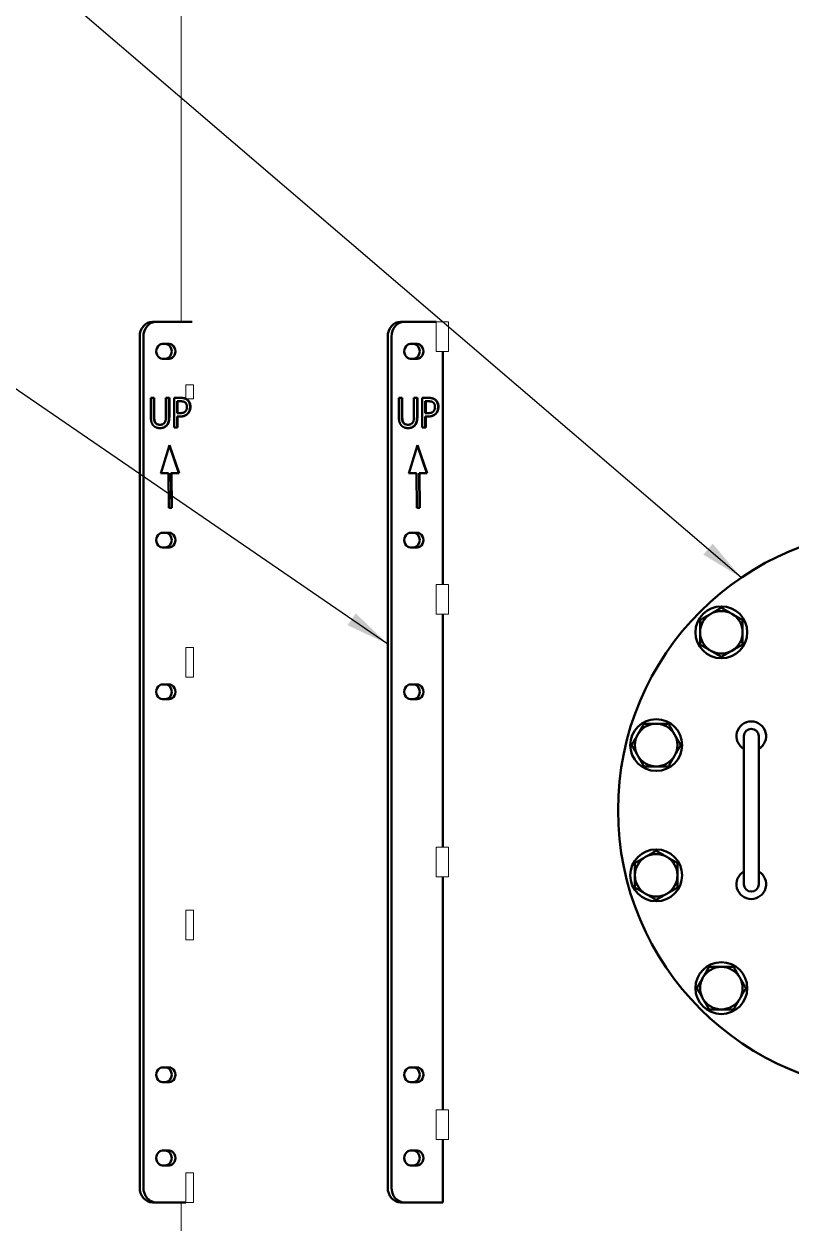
# Model space of a CAD drawing. Header units: inches. Extents: x 19 to 503, y 7 to 322.
# Drawn here: x 217.17 to 243.07, y 81.8 to 122.3 of the extents above; entities that cross this region are included whole.
import ezdxf

# ---------------------------------------------------------------- set-up
doc = ezdxf.new("R2010")
doc.units = ezdxf.units.IN
doc.header["$LTSCALE"] = 15
doc.header["$MEASUREMENT"] = 0
doc.layers.add('Symbol (ANSI)', color=7, linetype='Continuous', lineweight=25)
doc.layers.add('Visible (ANSI)', color=7, linetype='Continuous', lineweight=50)
doc.styles.add('MEMCOR Medium', font='arial.ttf')
doc.dimstyles.new('Default (ANSI)$7', dxfattribs={"dimscale": 15, "dimtxt": 0.15, "dimasz": 0.098425, "dimexe": 0.125, "dimexo": 0.0625, "dimgap": 0.031496, "dimtad": 0, "dimtih": 1, "dimtoh": 1, "dimdec": 4, "dimrnd": 1e-08, "dimzin": 3, "dimdsep": 46, "dimlunit": 5, "dimtxsty": 'MEMCOR Medium', "dimcen": 0.09, "dimdle": 0.393701, "dimclrd": 256, "dimclre": 256, "dimclrt": 256, "dimadec": 0, "dimazin": 1, "dimtfac": 0.8, "dimtofl": 0, "dimtmove": 0, "dimatfit": 3, "dimfxl": 1, "dimfrac": 1, "dimtolj": 1, "dimtzin": 4, "dimlwd": -1, "dimlwe": -1, "dimarcsym": 0})

msp = doc.modelspace()

# ---------------------------------------------------------------- linework, layer by layer
at = {"layer": 'Visible (ANSI)', "linetype": 'Continuous', "lineweight": 18}
for p, q in [((222.47776, 112.2437), (222.47776, 123.7437)), ((231.09249, 112.2437), (231.50278, 112.2437)), ((231.09249, 112.2437), (231.09249, 111.2437)), ((231.50278, 112.2437), (231.50278, 111.2437)), ((231.09249, 111.2437), (231.50278, 111.2437)), ((222.89948, 110.1187), (222.63782, 110.1187)), ((222.63782, 109.64253), (222.63782, 110.1187)), ((222.89948, 109.64253), (222.89948, 110.1187)), ((222.89948, 109.64253), (222.63782, 109.64253)), ((231.09249, 103.3687), (231.50278, 103.3687)), ((231.09249, 103.3687), (231.09249, 102.3687)), ((231.50278, 103.3687), (231.50278, 102.3687)), ((231.09249, 102.3687), (231.50278, 102.3687)), ((222.89948, 101.2437), (222.63782, 101.2437)), ((222.63782, 100.2437), (222.63782, 101.2437)), ((222.89948, 100.2437), (222.89948, 101.2437)), ((222.89948, 100.2437), (222.63782, 100.2437)), ((231.09249, 94.4937), (231.50278, 94.4937)), ((231.09249, 94.4937), (231.09249, 93.4937)), ((231.50278, 94.4937), (231.50278, 93.4937)), ((231.09249, 93.4937), (231.50278, 93.4937)), ((222.89948, 92.3687), (222.63782, 92.3687)), ((222.63782, 91.3687), (222.63782, 92.3687)), ((222.89948, 91.3687), (222.89948, 92.3687)), ((222.89948, 91.3687), (222.63782, 91.3687)), ((231.09249, 85.6187), (231.50278, 85.6187)), ((231.09249, 85.6187), (231.09249, 84.6187)), ((231.50278, 85.6187), (231.50278, 84.6187)), ((231.09249, 84.6187), (231.50278, 84.6187)), ((222.89948, 83.4937), (222.63782, 83.4937)), ((222.63782, 82.4937), (222.63782, 83.4937)), ((222.89948, 82.4937), (222.89948, 83.4937)), ((222.47776, 55.9937), (222.47776, 82.4937)), ((222.89948, 82.4937), (222.63782, 82.4937))]:
    msp.add_line(p, q, dxfattribs=at)
at = {"layer": 'Visible (ANSI)'}
for p, q in [((221.63496, 112.2437), (221.50996, 112.2437)), ((222.85432, 112.2437), (221.63496, 112.2437)), ((230.00996, 112.2437), (229.88496, 112.2437)), ((231.09249, 112.2437), (230.00996, 112.2437)), ((221.07695, 82.9937), (221.07695, 111.7437)), ((221.20195, 111.7437), (221.20195, 82.9937)), ((221.85147, 111.4937), (222.06797, 111.4937)), ((229.45195, 82.9937), (229.45195, 111.7437)), ((229.57695, 111.7437), (229.57695, 82.9937)), ((230.22647, 111.4937), (230.44297, 111.4937)), ((222.06797, 110.9937), (221.85147, 110.9937)), ((230.44297, 110.9937), (230.22647, 110.9937)), ((231.309, 103.3687), (231.309, 111.2437)), ((221.45235, 109.04954), (221.45235, 109.67353)), ((221.45235, 109.67353), (221.56745, 109.67353)), ((221.55495, 109.67353), (221.55495, 109.04954)), ((221.56745, 109.67353), (221.56745, 109.04954)), ((221.96397, 109.0463), (221.96397, 109.67353)), ((221.96397, 109.67353), (222.07906, 109.67353)), ((222.06656, 109.67353), (222.06656, 109.04954)), ((222.07906, 109.67353), (222.07906, 109.04954)), ((222.24399, 108.67353), (222.24399, 109.67353)), ((222.24399, 109.67353), (222.46154, 109.67353)), ((222.35908, 109.55846), (222.34658, 109.55846)), ((222.34658, 109.55846), (222.34658, 109.15975)), ((222.35908, 109.55846), (222.35908, 109.15975)), ((222.45453, 109.55846), (222.35908, 109.55846)), ((229.82735, 109.04954), (229.82735, 109.67353)), ((229.82735, 109.67353), (229.94245, 109.67353)), ((229.92995, 109.67353), (229.92995, 109.04954)), ((229.94245, 109.67353), (229.94245, 109.04954)), ((230.33897, 109.0463), (230.33897, 109.67353)), ((230.33897, 109.67353), (230.45406, 109.67353)), ((230.44156, 109.67353), (230.44156, 109.04954)), ((230.45406, 109.67353), (230.45406, 109.04954)), ((230.61899, 108.67353), (230.61899, 109.67353)), ((230.61899, 109.67353), (230.83654, 109.67353)), ((230.73408, 109.55846), (230.72158, 109.55846)), ((230.72158, 109.55846), (230.72158, 109.15975)), ((230.73408, 109.55846), (230.73408, 109.15975)), ((230.82953, 109.55846), (230.73408, 109.55846)), ((222.35908, 109.15975), (222.34658, 109.15975)), ((222.35908, 109.0463), (222.34658, 109.0463)), ((222.34658, 109.0463), (222.34658, 108.67353)), ((222.35908, 109.15975), (222.43768, 109.15975)), ((222.45663, 109.0463), (222.35908, 109.0463)), ((222.35908, 109.0463), (222.35908, 108.67353)), ((230.73408, 109.15975), (230.72158, 109.15975)), ((230.73408, 109.0463), (230.72158, 109.0463)), ((230.72158, 109.0463), (230.72158, 108.67353)), ((230.73408, 109.15975), (230.81268, 109.15975)), ((230.83163, 109.0463), (230.73408, 109.0463)), ((230.73408, 109.0463), (230.73408, 108.67353)), ((221.76536, 108.76591), (221.75286, 108.76591)), ((222.35908, 108.67353), (222.24399, 108.67353)), ((230.14036, 108.76591), (230.12786, 108.76591)), ((230.73408, 108.67353), (230.61899, 108.67353)), ((221.79136, 107.12416), (222.08606, 108.07636)), ((222.0801, 108.05712), (222.39352, 107.13543)), ((222.08606, 108.07636), (222.40602, 107.13543)), ((230.16636, 107.12416), (230.46106, 108.07636)), ((230.4551, 108.05712), (230.76852, 107.13543)), ((230.46106, 108.07636), (230.78102, 107.13543)), ((222.04785, 107.12966), (221.79136, 107.12416)), ((222.03535, 107.12966), (221.79144, 107.12443)), ((222.04785, 107.12966), (222.03535, 107.12966)), ((222.06148, 105.95375), (222.04785, 107.12966)), ((222.39352, 107.13543), (222.13346, 107.13124)), ((222.13346, 107.13124), (222.14884, 105.95741)), ((222.14596, 107.13124), (222.13346, 107.13124)), ((222.40602, 107.13543), (222.14596, 107.13124)), ((222.14596, 107.13124), (222.16134, 105.95741)), ((222.40602, 107.13543), (222.39352, 107.13543)), ((230.42285, 107.12966), (230.16636, 107.12416)), ((230.41035, 107.12966), (230.16644, 107.12443)), ((230.42285, 107.12966), (230.41035, 107.12966)), ((230.43648, 105.95375), (230.42285, 107.12966)), ((230.76852, 107.13543), (230.50846, 107.13124)), ((230.50846, 107.13124), (230.52384, 105.95741)), ((230.52096, 107.13124), (230.50846, 107.13124)), ((230.78102, 107.13543), (230.52096, 107.13124)), ((230.52096, 107.13124), (230.53634, 105.95741)), ((230.78102, 107.13543), (230.76852, 107.13543)), ((222.14884, 105.95741), (222.06147, 105.95421)), ((222.16134, 105.95741), (222.06148, 105.95375)), ((222.16134, 105.95741), (222.14884, 105.95741)), ((230.52384, 105.95741), (230.43647, 105.95421)), ((230.53634, 105.95741), (230.43648, 105.95375)), ((230.53634, 105.95741), (230.52384, 105.95741)), ((221.85147, 105.1187), (222.06797, 105.1187)), ((230.22647, 105.1187), (230.44297, 105.1187)), ((222.06797, 104.6187), (221.85147, 104.6187)), ((230.44297, 104.6187), (230.22647, 104.6187)), ((231.309, 94.4937), (231.309, 102.3687)), ((221.85147, 99.9937), (222.06797, 99.9937)), ((230.22647, 99.9937), (230.44297, 99.9937)), ((222.06797, 99.4937), (221.85147, 99.4937)), ((230.44297, 99.4937), (230.22647, 99.4937)), ((241.47747, 98.2437), (241.47747, 97.4937)), ((241.97747, 97.4937), (241.97747, 98.2437)), ((241.47747, 97.4937), (241.47747, 93.9937)), ((241.97747, 97.4937), (241.97747, 93.9937)), ((241.47747, 93.9937), (241.47747, 93.2437)), ((241.97747, 93.2437), (241.97747, 93.9937)), ((231.309, 85.6187), (231.309, 93.4937)), ((221.85147, 87.0562), (222.06797, 87.0562)), ((230.22647, 87.0562), (230.44297, 87.0562)), ((222.06797, 86.5562), (221.85147, 86.5562)), ((230.44297, 86.5562), (230.22647, 86.5562)), ((231.309, 82.4937), (231.309, 84.6187)), ((221.85147, 84.2437), (222.06797, 84.2437)), ((230.22647, 84.2437), (230.44297, 84.2437)), ((222.06797, 83.7437), (221.85147, 83.7437)), ((230.44297, 83.7437), (230.22647, 83.7437)), ((221.50996, 82.4937), (221.63496, 82.4937)), ((221.63496, 82.4937), (222.63782, 82.4937)), ((229.88496, 82.4937), (230.00996, 82.4937)), ((230.00996, 82.4937), (231.309, 82.4937))]:
    msp.add_line(p, q, dxfattribs=at)
for centre, radius in [((246.72747, 95.7437), 9.5), ((240.71706, 101.75411), 0.875), ((238.5171, 97.94366), 0.875), ((238.5171, 93.54374), 0.875), ((240.71706, 89.73329), 0.875)]:
    msp.add_circle(centre, radius, dxfattribs=at)
for centre, radius, start, end in [((240.71706, 101.75411), 0.71875, 120, 180), ((240.71706, 101.75411), 0.71875, 60, 120), ((240.71706, 101.75411), 0.71875, 0, 60), ((240.71706, 101.75411), 0.71875, 180, 240), ((240.71706, 101.75411), 0.71875, 300, 0), ((240.71706, 101.75411), 0.71875, 240, 300), ((238.5171, 97.94366), 0.71875, 90, 150), ((238.5171, 97.94366), 0.71875, 30, 90), ((241.72747, 98.2437), 0.5, 90, 240), ((241.72747, 98.2437), 0.25, 0, 180), ((241.72747, 98.2437), 0.5, 300, 90), ((238.5171, 97.94366), 0.71875, 150, 210), ((238.5171, 97.94366), 0.71875, 330, 30), ((238.5171, 97.94366), 0.71875, 210, 270), ((238.5171, 97.94366), 0.71875, 270, 330), ((238.5171, 93.54374), 0.71875, 120, 180), ((238.5171, 93.54374), 0.71875, 60, 120), ((238.5171, 93.54374), 0.71875, 0, 60), ((241.72747, 93.2437), 0.5, 120, 270), ((241.72747, 93.2437), 0.5, 270, 60), ((238.5171, 93.54374), 0.71875, 180, 240), ((238.5171, 93.54374), 0.71875, 300, 0), ((241.72747, 93.2437), 0.25, 180, 0), ((238.5171, 93.54374), 0.71875, 240, 300), ((240.71706, 89.73329), 0.71875, 90, 150), ((240.71706, 89.73329), 0.71875, 30, 90), ((240.71706, 89.73329), 0.71875, 150, 210), ((240.71706, 89.73329), 0.71875, 330, 30), ((240.71706, 89.73329), 0.71875, 210, 270), ((240.71706, 89.73329), 0.71875, 270, 330)]:
    msp.add_arc(centre, radius, start, end, dxfattribs=at)
at = {"layer": 'Visible (ANSI)', "linetype": 'Continuous', "lineweight": 18}
for centre, start, end in [((240.71706, 101.75411), 110.151639, 129.848361), ((240.71706, 101.75411), 50.151639, 69.848361), ((240.71706, 101.75411), 170.151639, 189.848361), ((240.71706, 101.75411), 350.151639, 9.848361), ((240.71706, 101.75411), 230.151639, 249.848361), ((240.71706, 101.75411), 290.151639, 309.848361), ((240.71706, 89.73329), 80.151639, 99.848361), ((240.71706, 89.73329), 140.151639, 159.848361), ((240.71706, 89.73329), 20.151639, 39.848361), ((240.71706, 89.73329), 200.151639, 219.848361), ((240.71706, 89.73329), 320.151639, 339.848361), ((240.71706, 89.73329), 260.151639, 279.848361)]:
    msp.add_arc(centre, 0.7295, start, end, dxfattribs=at)
at = {"layer": 'Visible (ANSI)'}
for centre, major_axis, start_param, end_param in [((221.50996, 111.7437), (0, 0.5), 0, 1.57079633), ((221.63496, 111.7437), (0, 0.5), 0, 1.57079633), ((229.88496, 111.7437), (0, 0.5), 0, 1.57079633), ((230.00996, 111.7437), (0, 0.5), 0, 1.57079633), ((221.85147, 111.2437), (0, -0.25), 3.14159265, 6.28318531), ((221.94297, 111.2437), (0, -0.25), 0, 3.14159265), ((222.06797, 111.2437), (0, 0.25), 3.14159265, 6.28318531), ((230.22647, 111.2437), (0, -0.25), 3.14159265, 6.28318531), ((230.31797, 111.2437), (0, -0.25), 0, 3.14159265), ((230.44297, 111.2437), (0, 0.25), 3.14159265, 6.28318531), ((221.85147, 104.8687), (0, -0.25), 3.14159265, 6.28318531), ((221.94297, 104.8687), (0, -0.25), 0, 3.14159265), ((222.06797, 104.8687), (0, 0.25), 3.14159265, 6.28318531), ((230.22647, 104.8687), (0, -0.25), 3.14159265, 6.28318531), ((230.31797, 104.8687), (0, -0.25), 0, 3.14159265), ((230.44297, 104.8687), (0, 0.25), 3.14159265, 6.28318531), ((221.85147, 99.7437), (0, -0.25), 3.14159265, 6.28318531), ((221.94297, 99.7437), (0, -0.25), 0, 3.14159265), ((222.06797, 99.7437), (0, 0.25), 3.14159265, 6.28318531), ((230.22647, 99.7437), (0, -0.25), 3.14159265, 6.28318531), ((230.31797, 99.7437), (0, -0.25), 0, 3.14159265), ((230.44297, 99.7437), (0, 0.25), 3.14159265, 6.28318531), ((221.85147, 86.8062), (0, -0.25), 3.14159265, 6.28318531), ((221.94297, 86.8062), (0, -0.25), 0, 3.14159265), ((222.06797, 86.8062), (0, 0.25), 3.14159265, 6.28318531), ((230.22647, 86.8062), (0, -0.25), 3.14159265, 6.28318531), ((230.31797, 86.8062), (0, -0.25), 0, 3.14159265), ((230.44297, 86.8062), (0, 0.25), 3.14159265, 6.28318531), ((221.85147, 83.9937), (0, -0.25), 3.14159265, 6.28318531), ((221.94297, 83.9937), (0, -0.25), 0, 3.14159265), ((222.06797, 83.9937), (0, 0.25), 3.14159265, 6.28318531), ((230.22647, 83.9937), (0, -0.25), 3.14159265, 6.28318531), ((230.31797, 83.9937), (0, -0.25), 0, 3.14159265), ((230.44297, 83.9937), (0, 0.25), 3.14159265, 6.28318531), ((221.50996, 82.9937), (0, -0.5), 4.71238898, 6.28318531), ((221.63496, 82.9937), (0, -0.5), 4.71238898, 6.28318531), ((229.88496, 82.9937), (0, -0.5), 4.71238898, 6.28318531), ((230.00996, 82.9937), (0, -0.5), 4.71238898, 6.28318531)]:
    msp.add_ellipse(centre, major_axis=major_axis, ratio=0.8660254, start_param=start_param, end_param=end_param, dxfattribs=at)
for points, knots in [([(222.44904, 109.67353), (222.48401, 109.67353), (222.5373, 109.6713), (222.61732, 109.64836), (222.64807, 109.63333), (222.67573, 109.61113)], [-0.725506634, -0.725506634, -0.725506634, -0.725506634, -0.296366495, -0.296366495, 0, 0, 0, 0]), ([(222.67573, 109.61113), (222.69471, 109.5962), (222.71161, 109.57862), (222.73776, 109.54179), (222.75122, 109.51923), (222.77415, 109.4528), (222.77889, 109.41221), (222.77889, 109.37207)], [-0.844477071, -0.844477071, -0.844477071, -0.844477071, -0.544529725, -0.544529725, -0.305823756, -0.305823756, 0, 0, 0, 0]), ([(222.77889, 109.37207), (222.77889, 109.34839), (222.77689, 109.32492), (222.76729, 109.27227), (222.75957, 109.24986), (222.74158, 109.20349), (222.72485, 109.17466), (222.7031, 109.15003)], [-0.48070155, -0.48070155, -0.48070155, -0.48070155, -0.387114958, -0.387114958, -0.268097881, -0.268097881, 0, 0, 0, 0]), ([(230.82404, 109.67353), (230.85901, 109.67353), (230.9123, 109.6713), (230.99232, 109.64836), (231.02307, 109.63333), (231.05073, 109.61113)], [-0.725506634, -0.725506634, -0.725506634, -0.725506634, -0.296366495, -0.296366495, 0, 0, 0, 0]), ([(231.05073, 109.61113), (231.06971, 109.5962), (231.08661, 109.57862), (231.11276, 109.54179), (231.12622, 109.51923), (231.14915, 109.4528), (231.15389, 109.41221), (231.15389, 109.37207)], [-0.844477071, -0.844477071, -0.844477071, -0.844477071, -0.544529725, -0.544529725, -0.305823756, -0.305823756, 0, 0, 0, 0]), ([(231.15389, 109.37207), (231.15389, 109.34839), (231.15189, 109.32492), (231.14229, 109.27227), (231.13457, 109.24986), (231.11658, 109.20349), (231.09985, 109.17466), (231.0781, 109.15003)], [-0.48070155, -0.48070155, -0.48070155, -0.48070155, -0.387114958, -0.387114958, -0.268097881, -0.268097881, 0, 0, 0, 0]), ([(221.55495, 109.04954), (221.55495, 108.98388), (221.55999, 108.94793), (221.56842, 108.90011), (221.57787, 108.87275), (221.59214, 108.84776)], [-0.371862003, -0.371862003, -0.371862003, -0.371862003, -0.228145318, -0.228145318, 0, 0, 0, 0]), ([(222.06656, 109.04954), (222.06656, 109.0096), (222.06456, 108.96846), (222.05205, 108.87602), (222.04148, 108.8453), (222.02394, 108.79892), (222.0064, 108.76981), (221.98375, 108.74484)], [-0.467674705, -0.467674705, -0.467674705, -0.467674705, -0.385613275, -0.385613275, -0.275578199, -0.275578199, 0, 0, 0, 0]), ([(222.7031, 109.15003), (222.68818, 109.13308), (222.6719, 109.1181), (222.63631, 109.09202), (222.61734, 109.08126), (222.57572, 109.0632), (222.52984, 109.0463), (222.44413, 109.0463)], [-2.12199044, -2.12199044, -2.12199044, -2.12199044, -1.44284282, -1.44284282, -0.75409962, -0.75409962, 0, 0, 0, 0]), ([(229.92995, 109.04954), (229.92995, 108.98388), (229.93499, 108.94793), (229.94342, 108.90011), (229.95287, 108.87275), (229.96714, 108.84776)], [-0.371862003, -0.371862003, -0.371862003, -0.371862003, -0.228145318, -0.228145318, 0, 0, 0, 0]), ([(230.44156, 109.04954), (230.44156, 109.0096), (230.43956, 108.96846), (230.42705, 108.87602), (230.41648, 108.8453), (230.39894, 108.79892), (230.3814, 108.76981), (230.35875, 108.74484)], [-0.467674705, -0.467674705, -0.467674705, -0.467674705, -0.385613275, -0.385613275, -0.275578199, -0.275578199, 0, 0, 0, 0]), ([(231.0781, 109.15003), (231.06318, 109.13308), (231.0469, 109.1181), (231.01131, 109.09202), (230.99234, 109.08126), (230.95072, 109.0632), (230.90484, 109.0463), (230.81913, 109.0463)], [-2.12199044, -2.12199044, -2.12199044, -2.12199044, -1.44284282, -1.44284282, -0.75409962, -0.75409962, 0, 0, 0, 0]), ([(221.59214, 108.84776), (221.60024, 108.83359), (221.60996, 108.82112), (221.63553, 108.79719), (221.6496, 108.78918), (221.68903, 108.77049), (221.72158, 108.76591), (221.75286, 108.76591)], [-0.454531198, -0.454531198, -0.454531198, -0.454531198, -0.37440362, -0.37440362, -0.275150152, -0.275150152, 0, 0, 0, 0]), ([(221.98375, 108.74484), (221.9701, 108.72935), (221.95521, 108.71567), (221.92279, 108.69216), (221.90563, 108.68262), (221.86577, 108.6661), (221.82625, 108.65327), (221.75927, 108.6525)], [-1.62181416, -1.62181416, -1.62181416, -1.62181416, -1.12295259, -1.12295259, -0.62367983, -0.62367983, -0.0190532, -0.0190532, -0.0190532, -0.0190532]), ([(229.96714, 108.84776), (229.97524, 108.83359), (229.98496, 108.82112), (230.01053, 108.79719), (230.0246, 108.78918), (230.06403, 108.77049), (230.09658, 108.76591), (230.12786, 108.76591)], [-0.454531198, -0.454531198, -0.454531198, -0.454531198, -0.37440362, -0.37440362, -0.275150152, -0.275150152, 0, 0, 0, 0]), ([(230.35875, 108.74484), (230.3451, 108.72935), (230.33021, 108.71567), (230.29779, 108.69216), (230.28063, 108.68262), (230.24077, 108.6661), (230.20125, 108.65327), (230.13427, 108.6525)], [-1.62181416, -1.62181416, -1.62181416, -1.62181416, -1.12295259, -1.12295259, -0.62367983, -0.62367983, -0.0190532, -0.0190532, -0.0190532, -0.0190532])]:
    msp.add_open_spline(points, degree=3, knots=knots, dxfattribs=at)
for points in [[(222.60892, 109.52037), (222.58155, 109.54144), (222.50856, 109.55846), (222.45453, 109.55846)], [(222.46154, 109.67353), (222.53874, 109.67353), (222.64682, 109.64436), (222.68823, 109.61113)], [(222.67138, 109.36802), (222.67138, 109.41988), (222.6405, 109.49606), (222.60892, 109.52037)], [(222.68823, 109.61113), (222.73665, 109.57304), (222.79139, 109.45554), (222.79139, 109.37207)], [(222.79139, 109.37207), (222.79139, 109.30724), (222.75139, 109.19055), (222.7156, 109.15003)], [(230.98392, 109.52037), (230.95655, 109.54144), (230.88356, 109.55846), (230.82953, 109.55846)], [(230.83654, 109.67353), (230.91374, 109.67353), (231.02182, 109.64436), (231.06323, 109.61113)], [(231.04638, 109.36802), (231.04638, 109.41988), (231.0155, 109.49606), (230.98392, 109.52037)], [(231.06323, 109.61113), (231.11165, 109.57304), (231.16639, 109.45554), (231.16639, 109.37207)], [(231.16639, 109.37207), (231.16639, 109.30724), (231.12639, 109.19055), (231.0906, 109.15003)], [(221.53516, 108.74484), (221.48955, 108.79671), (221.45235, 108.94257), (221.45235, 109.04954)], [(221.56745, 109.04954), (221.56745, 108.97985), (221.58289, 108.88585), (221.60464, 108.84776)], [(221.92677, 108.84776), (221.94853, 108.88585), (221.96397, 108.97904), (221.96397, 109.0463)], [(222.07906, 109.04954), (222.07906, 108.94501), (222.04257, 108.7959), (221.99625, 108.74484)], [(222.43768, 109.15975), (222.50786, 109.15975), (222.59418, 109.18569), (222.62226, 109.21972)], [(222.7156, 109.15003), (222.67068, 109.09898), (222.54927, 109.0463), (222.45663, 109.0463)], [(222.62226, 109.21972), (222.64822, 109.24971), (222.67138, 109.32021), (222.67138, 109.36802)], [(229.91016, 108.74484), (229.86455, 108.79671), (229.82735, 108.94257), (229.82735, 109.04954)], [(229.94245, 109.04954), (229.94245, 108.97985), (229.95789, 108.88585), (229.97964, 108.84776)], [(230.30177, 108.84776), (230.32353, 108.88585), (230.33897, 108.97904), (230.33897, 109.0463)], [(230.45406, 109.04954), (230.45406, 108.94501), (230.41757, 108.7959), (230.37125, 108.74484)], [(230.81268, 109.15975), (230.88286, 109.15975), (230.96918, 109.18569), (230.99726, 109.21972)], [(231.0906, 109.15003), (231.04568, 109.09898), (230.92427, 109.0463), (230.83163, 109.0463)], [(230.99726, 109.21972), (231.02322, 109.24971), (231.04638, 109.32021), (231.04638, 109.36802)], [(221.76536, 108.65246), (221.68886, 108.65246), (221.57517, 108.69865), (221.53516, 108.74484)], [(221.60464, 108.84776), (221.6278, 108.80724), (221.70781, 108.76591), (221.76536, 108.76591)], [(221.76536, 108.76591), (221.81939, 108.76591), (221.90361, 108.80724), (221.92677, 108.84776)], [(221.99625, 108.74484), (221.95484, 108.69784), (221.84536, 108.65246), (221.76536, 108.65246)], [(230.14036, 108.65246), (230.06386, 108.65246), (229.95017, 108.69865), (229.91016, 108.74484)], [(229.97964, 108.84776), (230.0028, 108.80724), (230.08281, 108.76591), (230.14036, 108.76591)], [(230.14036, 108.76591), (230.19439, 108.76591), (230.27861, 108.80724), (230.30177, 108.84776)], [(230.37125, 108.74484), (230.32984, 108.69784), (230.22036, 108.65246), (230.14036, 108.65246)]]:
    msp.add_open_spline(points, degree=2, dxfattribs=at)
for points, weights in [([(240.35769, 102.37656), (240.52447, 102.47286), (240.71706, 102.58405)], [1, 1.04314139574, 1.01001874936]), ([(240.71706, 102.58405), (240.90965, 102.47286), (241.07644, 102.37656)], [1.01001874936, 1.04314139574, 1]), ([(239.99831, 102.16908), (240.1909, 102.28027), (240.35769, 102.37656)], [1.01001874936, 1.04314139574, 1]), ([(239.99831, 101.75411), (239.99831, 101.9467), (239.99831, 102.16908)], [1, 1.04314139574, 1.01001874936]), ([(241.07644, 102.37656), (241.24322, 102.28027), (241.43581, 102.16908)], [1, 1.04314139574, 1.01001874936]), ([(241.43581, 102.16908), (241.43581, 101.9467), (241.43581, 101.75411)], [1.01001874936, 1.04314139574, 1]), ([(239.99831, 101.33914), (239.99831, 101.56152), (239.99831, 101.75411)], [1.01001874936, 1.04314139574, 1]), ([(241.43581, 101.75411), (241.43581, 101.56152), (241.43581, 101.33914)], [1, 1.04314139574, 1.01001874936]), ([(240.35769, 101.13165), (240.1909, 101.22795), (239.99831, 101.33914)], [1, 1.04314139574, 1.01001874936]), ([(241.43581, 101.33914), (241.24322, 101.22795), (241.07644, 101.13165)], [1.01001874936, 1.04314139574, 1]), ([(240.71706, 100.92417), (240.52447, 101.03536), (240.35769, 101.13165)], [1.01001874936, 1.04314139574, 1]), ([(241.07644, 101.13165), (240.90965, 101.03536), (240.71706, 100.92417)], [1, 1.04314139574, 1.01001874936]), ([(237.89464, 98.30304), (237.99094, 98.46982), (238.10213, 98.66241)], [1, 1.04314139574, 1.01001874936]), ([(238.10213, 98.66241), (238.32451, 98.66241), (238.5171, 98.66241)], [1.01001874936, 1.04314139574, 1]), ([(238.5171, 98.66241), (238.70969, 98.66241), (238.93207, 98.66241)], [1, 1.04314139574, 1.01001874936]), ([(238.93207, 98.66241), (239.04326, 98.46982), (239.13956, 98.30304)], [1.01001874936, 1.04314139574, 1]), ([(237.68716, 97.94366), (237.79835, 98.13625), (237.89464, 98.30304)], [1.01001874936, 1.04314139574, 1]), ([(239.13956, 98.30304), (239.23585, 98.13625), (239.34704, 97.94366)], [1, 1.04314139574, 1.01001874936]), ([(237.89464, 97.58429), (237.79835, 97.75107), (237.68716, 97.94366)], [1, 1.04314139574, 1.01001874936]), ([(239.34704, 97.94366), (239.23585, 97.75107), (239.13956, 97.58429)], [1.01001874936, 1.04314139574, 1]), ([(238.10213, 97.22491), (237.99094, 97.4175), (237.89464, 97.58429)], [1.01001874936, 1.04314139574, 1]), ([(238.5171, 97.22491), (238.32451, 97.22491), (238.10213, 97.22491)], [1, 1.04314139574, 1.01001874936]), ([(238.93207, 97.22491), (238.70969, 97.22491), (238.5171, 97.22491)], [1.01001874936, 1.04314139574, 1]), ([(239.13956, 97.58429), (239.04326, 97.4175), (238.93207, 97.22491)], [1, 1.04314139574, 1.01001874936]), ([(237.79835, 93.95871), (237.99094, 94.0699), (238.15773, 94.16619)], [1.01001874936, 1.04314139574, 1]), ([(238.15773, 94.16619), (238.32451, 94.26249), (238.5171, 94.37368)], [1, 1.04314139574, 1.01001874936]), ([(238.5171, 94.37368), (238.70969, 94.26249), (238.87648, 94.16619)], [1.01001874936, 1.04314139574, 1]), ([(238.87648, 94.16619), (239.04326, 94.0699), (239.23585, 93.95871)], [1, 1.04314139574, 1.01001874936]), ([(237.79835, 93.54374), (237.79835, 93.73633), (237.79835, 93.95871)], [1, 1.04314139574, 1.01001874936]), ([(239.23585, 93.95871), (239.23585, 93.73633), (239.23585, 93.54374)], [1.01001874936, 1.04314139574, 1]), ([(237.79835, 93.12877), (237.79835, 93.35115), (237.79835, 93.54374)], [1.01001874936, 1.04314139574, 1]), ([(239.23585, 93.54374), (239.23585, 93.35115), (239.23585, 93.12877)], [1, 1.04314139574, 1.01001874936]), ([(238.15773, 92.92128), (237.99094, 93.01758), (237.79835, 93.12877)], [1, 1.04314139574, 1.01001874936]), ([(238.5171, 92.7138), (238.32451, 92.82499), (238.15773, 92.92128)], [1.01001874936, 1.04314139574, 1]), ([(238.87648, 92.92128), (238.70969, 92.82499), (238.5171, 92.7138)], [1, 1.04314139574, 1.01001874936]), ([(239.23585, 93.12877), (239.04326, 93.01758), (238.87648, 92.92128)], [1.01001874936, 1.04314139574, 1]), ([(240.09461, 90.09267), (240.1909, 90.25945), (240.30209, 90.45204)], [1, 1.04314139574, 1.01001874936]), ([(240.30209, 90.45204), (240.52447, 90.45204), (240.71706, 90.45204)], [1.01001874936, 1.04314139574, 1]), ([(240.71706, 90.45204), (240.90965, 90.45204), (241.13203, 90.45204)], [1, 1.04314139574, 1.01001874936]), ([(241.13203, 90.45204), (241.24322, 90.25945), (241.33952, 90.09267)], [1.01001874936, 1.04314139574, 1]), ([(239.88712, 89.73329), (239.99831, 89.92588), (240.09461, 90.09267)], [1.01001874936, 1.04314139574, 1]), ([(241.33952, 90.09267), (241.43581, 89.92588), (241.547, 89.73329)], [1, 1.04314139574, 1.01001874936]), ([(240.09461, 89.37392), (239.99831, 89.5407), (239.88712, 89.73329)], [1, 1.04314139574, 1.01001874936]), ([(241.547, 89.73329), (241.43581, 89.5407), (241.33952, 89.37392)], [1.01001874936, 1.04314139574, 1]), ([(240.30209, 89.01454), (240.1909, 89.20713), (240.09461, 89.37392)], [1.01001874936, 1.04314139574, 1]), ([(241.33952, 89.37392), (241.24322, 89.20713), (241.13203, 89.01454)], [1, 1.04314139574, 1.01001874936]), ([(240.71706, 89.01454), (240.52447, 89.01454), (240.30209, 89.01454)], [1, 1.04314139574, 1.01001874936]), ([(241.13203, 89.01454), (240.90965, 89.01454), (240.71706, 89.01454)], [1.01001874936, 1.04314139574, 1])]:
    msp.add_rational_spline(points, weights, degree=2, dxfattribs=at)

# ---------------------------------------------------------------- leaders
at = {"layer": 'Symbol (ANSI)', "annotation_type": 0, "has_hookline": 1, "hookline_direction": 1}
for points, text_width in [([(241.38783, 103.60107), (215.81827, 125.52195), (214.34189, 125.52195)], 53.71607), ([(229.45195, 101.35774), (216.41282, 110.30857), (214.93645, 110.30857)], 46.27848)]:
    msp.add_leader(points, dimstyle='Default (ANSI)$7', override={"dimtad": 0}, dxfattribs=dict(at, text_width=text_width))

doc.saveas('drawing.dxf')
